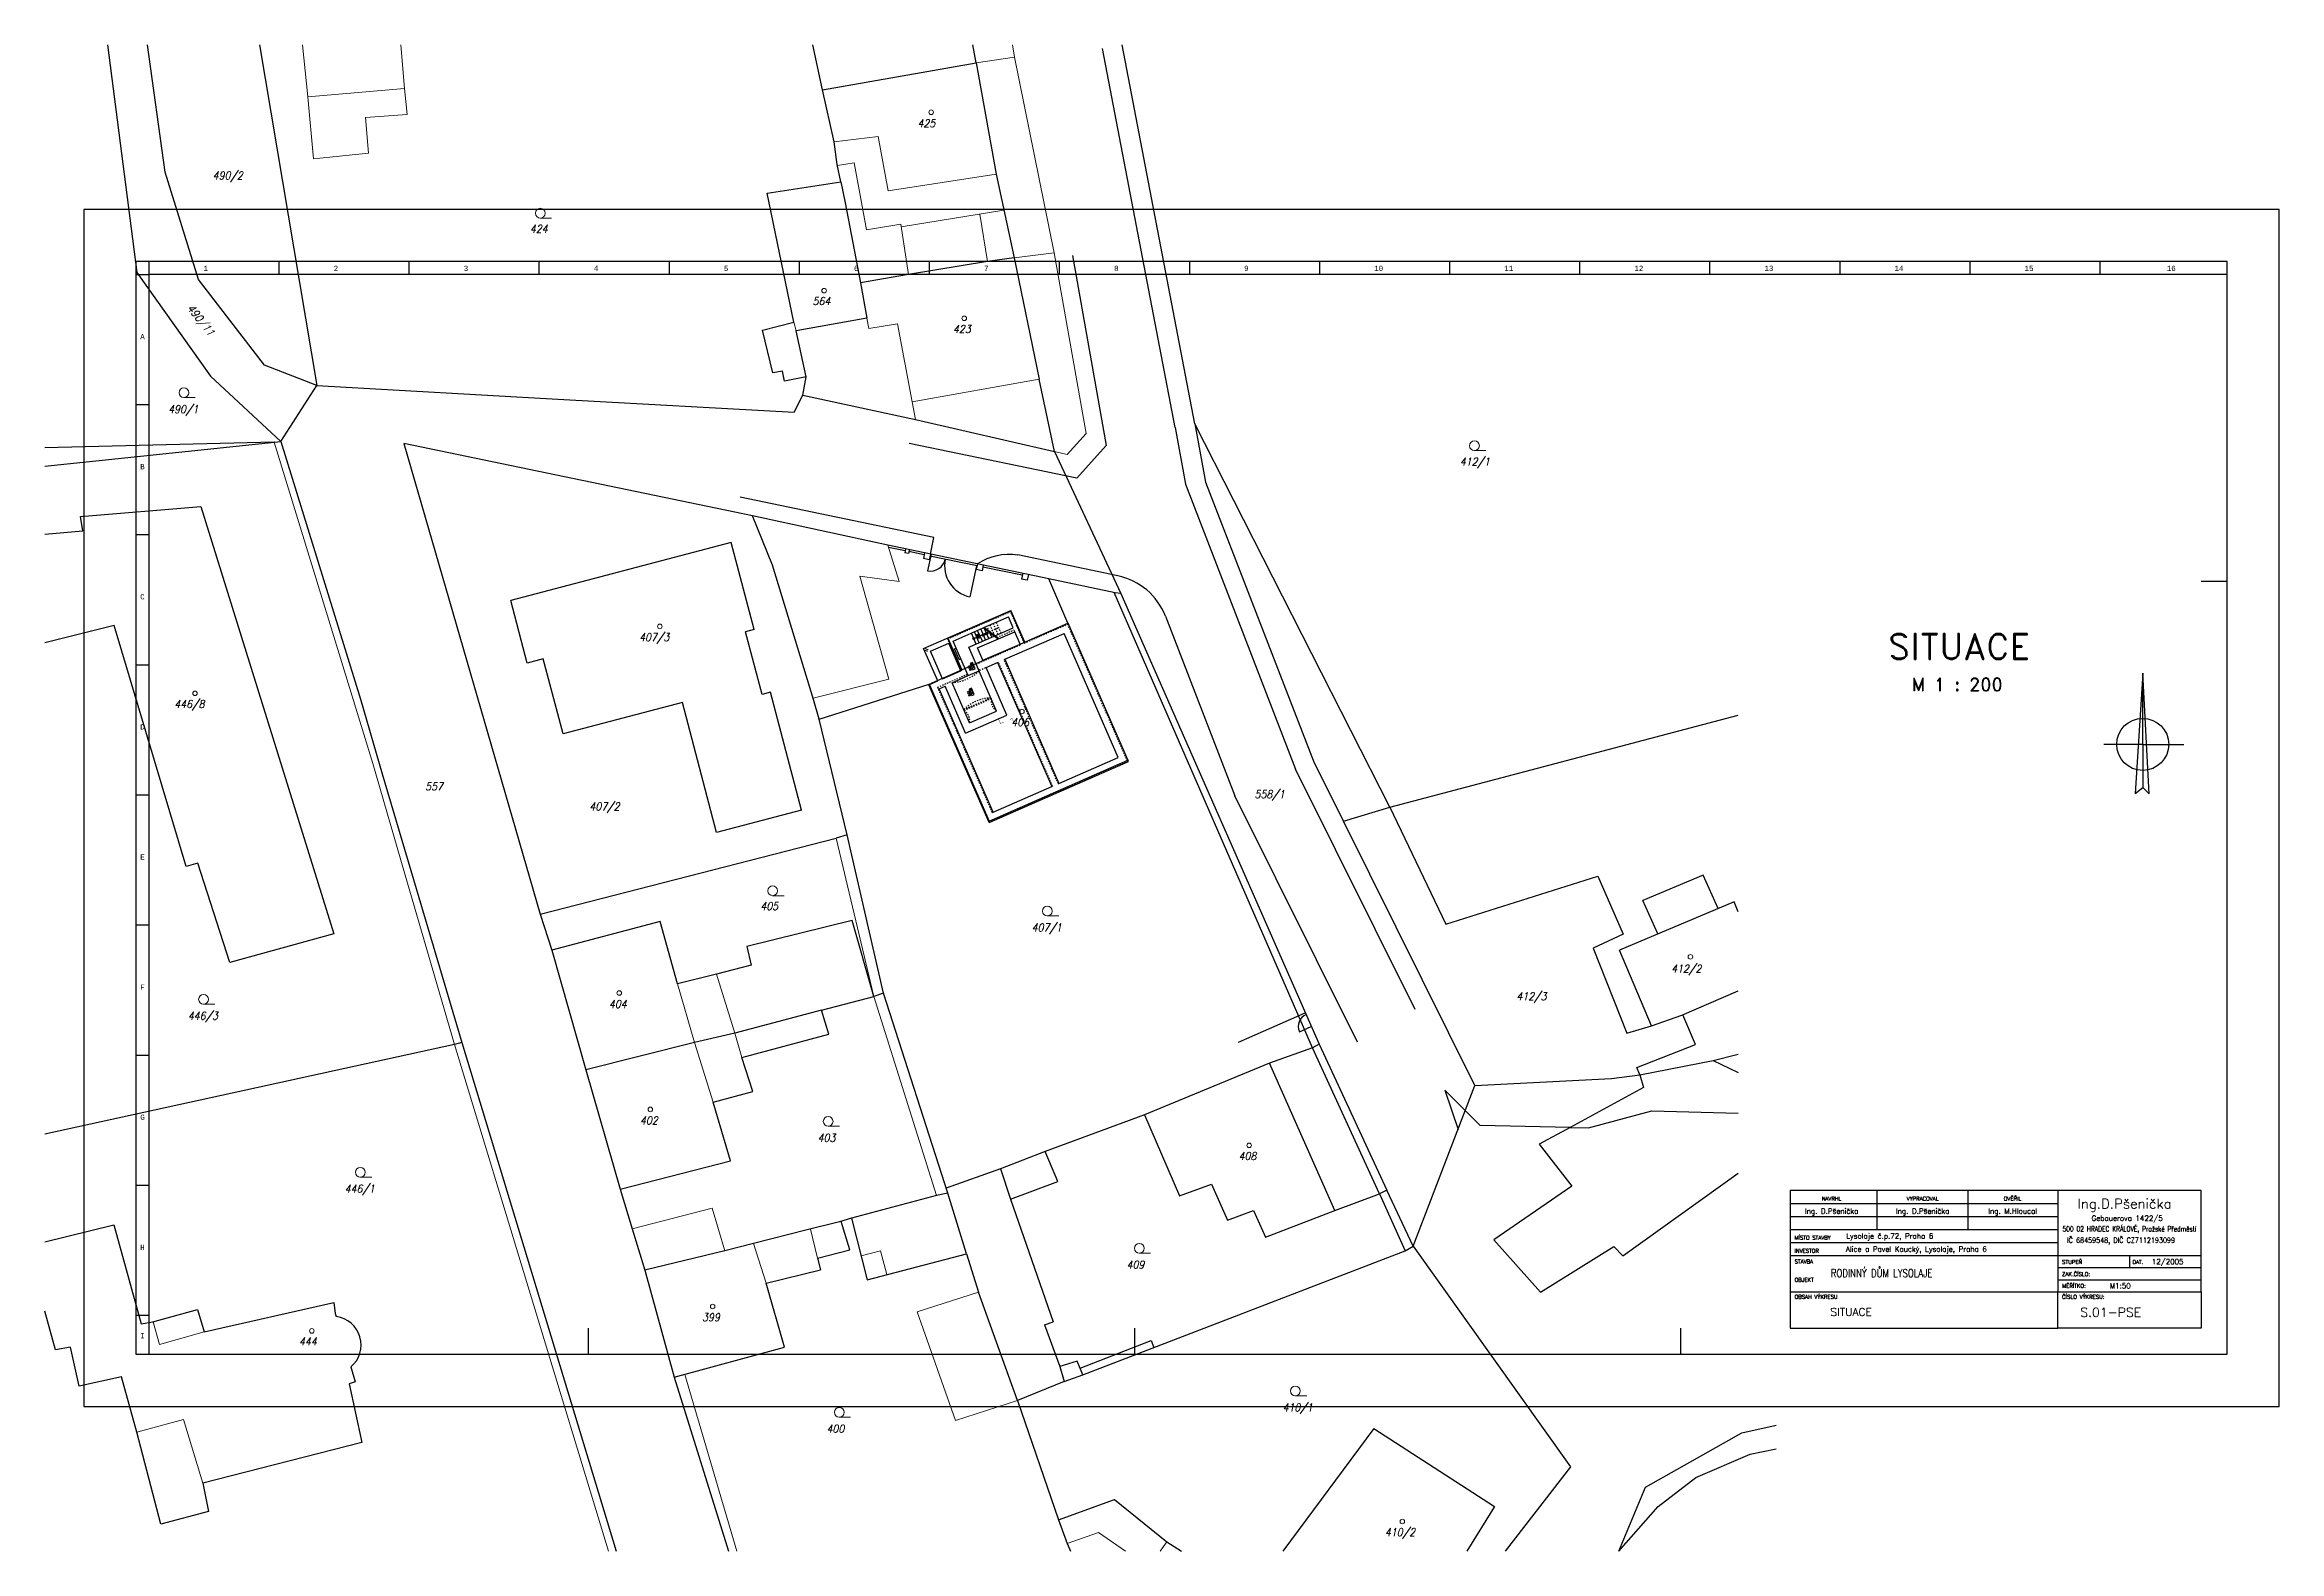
# Model space of a CAD drawing. Header units: metres. Extents: x -45 to 1930, y -347 to 488.
# Drawn here: x 490.6 to 662.4, y -86.1 to 29.8 of the extents above; entities that cross this region are included whole.
import ezdxf
from ezdxf.enums import TextEntityAlignment as Align

# ---------------------------------------------------------------- set-up
doc = ezdxf.new("R2010")
doc.units = ezdxf.units.M
for name, pattern in [('SDRUŽENÁ2', [31.75, 15.875, -3.175, 3.175, -3.175, 3.175, -3.175]), ('ČERCHOVANÁ', [25.4, 12.7, -6.35, 0, -6.35]), ('ČÁRKOVANÁ', [19.05, 12.7, -6.35])]:
    doc.linetypes.add(name, pattern=pattern)
for name, color, linetype in [('01_NAD', 161, 'SDRUŽENÁ2'), ('01_PARCELNI CISLA', 7, 'Continuous'), ('01_PODKLAD_HRANICE_1', 70, 'Continuous'), ('01_PODKLAD_SLUCKY_4', 2, 'Continuous'), ('01_POPIS_MISTNOSTI', 7, 'Continuous'), ('01_POPIS_REMATRICE', 7, 'Continuous'), ('01_POPIS_VYSKY', 3, 'Continuous'), ('01_SILNE', 1, 'Continuous'), ('01_SLABE', 7, 'Continuous'), ('01_STAV_PLOT', 161, 'Continuous'), ('02_POPIS', 7, 'Continuous'), ('OSA', 7, 'ČERCHOVANÁ'), ('SRAFY', 3, 'Continuous')]:
    doc.layers.add(name, color=color, linetype=linetype)
for name, color, linetype, lineweight in [('OBVODY BUDOV', 7, 'Continuous', 0), ('ZNAÈKY BUDOV', 7, 'Continuous', 0), ('ZNAÈKY KULTUR', 7, 'Continuous', 0)]:
    doc.layers.add(name, color=color, linetype=linetype, lineweight=lineweight)
doc.styles.add('ITALICT', font='ITALICT')
doc.styles.add('MONOTXT', font='MONOTXT.SHX')
doc.styles.add('ROMAND', font='romand')
doc.styles.add('ROMANS', font='romans.shx', dxfattribs={"width": 0.7})

# ---------------------------------------------------------------- blocks, each defined once
blk = doc.blocks.new('4$02')
at = {"layer": 'ZNAÈKY BUDOV', "color": 7, "linetype": 'Continuous', "lineweight": 0}
blk.add_circle((-0.01, 0), 0.175, dxfattribs=at)
blk = doc.blocks.new('3$04')
at = {"layer": 'ZNAÈKY KULTUR', "color": 7, "linetype": 'Continuous', "lineweight": 0}
blk.add_line((0.01, 0), (1.76, 0), dxfattribs=at)
blk.add_circle((0.01, 0.75), 0.75, dxfattribs=at)
blk = doc.blocks.new('SEKTOR')
blk.add_lwpolyline([(0, 0), (0, 5)])
blk = doc.blocks.new('A2P4')
for p, q in [((804, 297), (794, 297)), ((174, 0), (174, 10)), ((384, 0), (384, 10)), ((594, 0), (594, 10))]:
    blk.add_line(p, q)
for points in [[(-20, 440), (-20, -20), (824, -20), (824, 440)], [(804, 420), (0, 420), (0, 0), (804, 0)]]:
    blk.add_lwpolyline(points, close=True)
blk.add_lwpolyline([(804, 415), (5, 415), (5, 0)])
at = {"linetype": 'Continuous'}
for p, rotation in [((0, 415), 270), ((5, 420), 180), ((55, 420), 180), ((105, 420), 180), ((155, 420), 180), ((205, 420), 180), ((255, 420), 180), ((305, 420), 180), ((355, 420), 180), ((405, 420), 180), ((455, 420), 180), ((505, 420), 180), ((555, 420), 180), ((555, 420), 180), ((605, 420), 180), ((655, 420), 180), ((655, 420), 180), ((705, 420), 180), ((755, 420), 180), ((0, 365), 270), ((0, 315), 270), ((0, 265), 270), ((0, 215), 270), ((0, 165), 270), ((0, 115), 270), ((0, 65), 270), ((0, 15), 270)]:
    blk.add_blockref('SEKTOR', p, dxfattribs=dict(at, rotation=rotation))
at = {"linetype": 'Continuous', "style": 'MONOTXT'}
for s, p in [('1', (26.06, 416.33)), ('2', (76.06, 416.33)), ('3', (126.06, 416.33)), ('4', (176.06, 416.33)), ('5', (226.06, 416.33)), ('6', (276.06, 416.33)), ('7', (326.06, 416.33)), ('8', (376.06, 416.33)), ('9', (426.06, 416.33)), ('10', (476.06, 416.33)), ('11', (526.06, 416.33)), ('12', (576.06, 416.33)), ('13', (626.06, 416.33)), ('14', (676.06, 416.33)), ('15', (726.06, 416.33)), ('16', (780.72, 416.33)), ('A', (1.71, 390.11)), ('B', (1.71, 340.11)), ('C', (1.71, 290.11)), ('D', (1.71, 240.11)), ('E', (1.71, 190.11)), ('F', (1.71, 140.11)), ('G', (1.71, 90.11)), ('H', (1.71, 40.11)), ('I', (1.71, 6.14))]:
    blk.add_text(s, height=2, dxfattribs=at).set_placement(p)
blk = doc.blocks.new('nova rozpiska_pse')
at = {"color": 1}
for points in [[(92588, 16521), (87448, 16521), (87448, 13871), (92588, 13871)], [(92588, 15271), (92588, 14571)], [(95348, 14571), (95348, 15271)]]:
    blk.add_lwpolyline(points, dxfattribs=at)
at = {"color": 7}
for points in [[(89113, 16521), (89113, 15771)], [(90863, 16521), (90863, 15771)], [(87448, 16271), (92588, 16271)], [(87448, 16021), (92588, 16021)], [(87448, 15771), (92588, 15771)], [(87448, 15521), (92588, 15521)], [(87448, 15271), (92588, 15271)], [(92588, 15038), (95348, 15038)], [(93968, 15271), (93968, 15038)], [(92588, 14804), (95348, 14804)], [(87448, 14571), (92588, 14571)]]:
    blk.add_lwpolyline(points, dxfattribs=at)
at = {"color": 1}
for points in [[(92588, 16521), (92588, 15271), (95348, 15271), (95348, 16521)], [(92588, 14571), (95348, 14571), (95348, 13871), (92588, 13871)]]:
    blk.add_lwpolyline(points, close=True, dxfattribs=at)
at = {"color": 7, "style": 'ROMANS'}
for s, p in [('NAVRHL', (88242, 16324)), ('VYPRACOVAL', (89992, 16324)), ('OVĚŘIL', (91720, 16324))]:
    blk.add_text(s, height=75, dxfattribs=at).set_placement(p, align=Align.CENTER)
at = {"color": 1, "style": 'ROMANS'}
blk.add_text('Ing.D.Pšenička', height=188.42, dxfattribs=at).set_placement((92970, 16170))
at = {"color": 7, "style": 'ROMANS'}
for s, height, p in [('Gebauerova 1422/5', 100, (93240, 15936)), ('MÍSTO STAVBY', 75, (87530, 15574)), ('STAVBA', 75, (87530, 15115)), ('INVESTOR', 75, (87530, 15323)), ('STUPEŇ', 75, (92674, 15107)), ('DAT.', 75, (94024, 15107)), ('OBJEKT', 75, (87530, 14764)), ('ZAK.ČÍSLO:', 75, (92674, 14873)), ('MĚŘÍTKO:', 75, (92674, 14648)), ('OBSAH VÝKRESU', 75, (87530, 14439)), ('ČÍSLO VÝKRESU:', 75, (92674, 14439))]:
    blk.add_text(s, height=height, dxfattribs=at).set_placement(p)
at = {"color": 7, "style": 'ROMANS', "width": 0.716054}
blk.add_text('500 02 HRADEC KRÁLOVÉ, Pražské Předměstí', height=100, dxfattribs=at).set_placement((92682, 15731), (95253, 15731), align=Align.FIT)
at = {"color": 7, "style": 'ROMANS', "width": 0.9}
blk.add_text('IČ 68459548, DIČ CZ7112193099', height=100, dxfattribs=at).set_placement((92768, 15513))
at = {"color": 7, "style": 'ROMANS'}
for tag, p in [('NAVRHL', (88244, 16073)), ('VYPRACOVAL', (89994, 16073)), ('OVERIL', (91723, 16073))]:
    blk.add_attdef(tag, text='', height=100, dxfattribs=at).set_placement(p, align=Align.CENTER)
for tag, p in [('MISTSTAVBY', (88525, 15574)), ('INVESTOR', (88535, 15323)), ('STUPEN', (93193, 15105)), ('DAT', (94398, 15101)), ('MER', (93298, 14638)), ('ZC', (93432, 14866))]:
    blk.add_attdef(tag, p, '', height=100, dxfattribs=at)
at = {"color": 3, "style": 'ROMAND', "width": 0.8}
blk.add_attdef('STAVBA', (88228, 15020), '', height=150, dxfattribs=at)
at = {"color": 3}
for tag, p, height, style in [('OBJEKT', (88228, 14722), 150, 'ROMAND'), ('OBSAHVYKR', (88091, 14110), 150, 'ROMANS'), ('CVYKRESU', (92906, 14090), 175, 'ROMANS')]:
    blk.add_attdef(tag, p, '', height=height, dxfattribs=dict(at, style=style))
blk = doc.blocks.new('RUZICE')
at = {"color": 7}
for p, q in [((0, 28.55), (-3, -19.68)), ((0, 0), (0, 28.55)), ((2.61, -19.82), (0, 28.55)), ((0, 0), (-15.61, 0)), ((0, 0), (0, -17.29)), ((0, 0), (16.48, 0)), ((-3, -19.68), (0, -17.29)), ((0, -17.29), (2.61, -19.82))]:
    blk.add_line(p, q, dxfattribs=at)
blk.add_circle((0, 0), 10.42, dxfattribs=at)
blk = doc.blocks.new('situace')
at = {"layer": '01_PODKLAD_HRANICE_1'}
for p, q in [((-640326004, -1040509548), (-640323727, -1040527051)), ((-640321564, -1040519335), (-640322907, -1040509548)), ((-640314306, -1040509548), (-640309892, -1040535748)), ((-640271021, -1040513023), (-640271755, -1040509548)), ((-640259197, -1040510953), (-640259464, -1040509548)), ((-640242387, -1040538686), (-640247978, -1040509548)), ((-640271021, -1040513023), (-640259197, -1040510953)), ((-640259197, -1040510953), (-640257661, -1040519500)), ((-640270119, -1040517008), (-640271021, -1040513023)), ((-640269885, -1040518744), (-640270119, -1040517008)), ((-640319005, -1040527598), (-640321564, -1040519335)), ((-640269600, -1040520093), (-640269885, -1040518744)), ((-640275264, -1040520956), (-640269600, -1040520093)), ((-640273232, -1040530878), (-640275264, -1040520956)), ((-640269600, -1040520093), (-640269290, -1040521708)), ((-640257661, -1040519500), (-640256289, -1040525918)), ((-640269290, -1040521708), (-640268095, -1040527857)), ((-640258329, -1040526211), (-640264407, -1040527212)), ((-640256289, -1040525918), (-640258329, -1040526211)), ((-640256289, -1040525918), (-640254355, -1040535261)), ((-640323727, -1040527051), (-640318067, -1040535022)), ((-640313921, -1040534182), (-640319005, -1040527598)), ((-640264407, -1040527212), (-640268095, -1040527857)), ((-640268095, -1040527857), (-640267608, -1040530577)), ((-640275640, -1040531484), (-640273232, -1040530878)), ((-640267608, -1040530577), (-640273051, -1040531551)), ((-640274848, -1040534781), (-640275640, -1040531484)), ((-640272277, -1040535067), (-640273051, -1040531551)), ((-640309892, -1040535748), (-640313921, -1040534182)), ((-640274103, -1040534630), (-640274848, -1040534781)), ((-640273937, -1040535399), (-640274103, -1040534630)), ((-640318067, -1040535022), (-640312665, -1040540037)), ((-640312665, -1040540037), (-640309892, -1040535748)), ((-640309892, -1040535748), (-640290920, -1040536814)), ((-640272277, -1040535067), (-640273937, -1040535399)), ((-640273188, -1040537784), (-640272540, -1040536491)), ((-640272540, -1040536491), (-640272277, -1040535067)), ((-640272540, -1040536491), (-640263868, -1040538367)), ((-640253190, -1040540825), (-640254355, -1040535261)), ((-640290920, -1040536814), (-640273188, -1040537784)), ((-640330821, -1040541939), (-640312665, -1040540037)), ((-640312665, -1040540037), (-640306553, -1040559861)), ((-640263868, -1040538367), (-640253190, -1040540825)), ((-640242387, -1040538686), (-640241564, -1040543178)), ((-640313178, -1040540090), (-640330821, -1040540539)), ((-640276415, -1040545759), (-640303212, -1040540200)), ((-640303212, -1040540200), (-640292722, -1040576390)), ((-640253190, -1040540825), (-640248074, -1040551728)), ((-640241564, -1040543178), (-640233230, -1040564742)), ((-640328080, -1040545801), (-640318819, -1040545044)), ((-640318819, -1040545044), (-640308591, -1040577877)), ((-640330821, -1040547178), (-640327897, -1040546923)), ((-640327897, -1040546923), (-640328080, -1040545801)), ((-640265988, -1040548024), (-640276415, -1040545759)), ((-640274871, -1040549564), (-640276415, -1040545759)), ((-640278038, -1040547820), (-640294993, -1040552281)), ((-640276281, -1040554499), (-640278038, -1040547820)), ((-640253630, -1040550595), (-640265988, -1040548024)), ((-640271701, -1040559876), (-640274871, -1040549564)), ((-640252149, -1040554023), (-640253630, -1040550595)), ((-640248515, -1040551669), (-640253629, -1040550595)), ((-640248074, -1040551728), (-640248515, -1040551669)), ((-640248074, -1040551728), (-640232841, -1040586382)), ((-640293732, -1040557074), (-640294993, -1040552281)), ((-640325473, -1040554178), (-640330821, -1040555521)), ((-640319955, -1040572723), (-640325473, -1040554178)), ((-640276281, -1040554499), (-640276933, -1040554669)), ((-640275667, -1040559481), (-640276933, -1040554669)), ((-640252149, -1040554023), (-640247538, -1040564546)), ((-640292485, -1040556746), (-640293732, -1040557074)), ((-640290965, -1040562524), (-640292485, -1040556746)), ((-640271276, -1040561398), (-640262810, -1040558694)), ((-640262810, -1040558694), (-640258199, -1040569218)), ((-640306553, -1040559861), (-640304882, -1040565580)), ((-640281791, -1040560111), (-640290965, -1040562524)), ((-640279163, -1040570098), (-640281791, -1040560111)), ((-640275015, -1040559309), (-640275667, -1040559481)), ((-640272629, -1040568378), (-640275015, -1040559309)), ((-640271276, -1040561398), (-640271701, -1040559876)), ((-640269133, -1040570291), (-640271276, -1040561398)), ((-640227397, -1040568159), (-640200614, -1040561084)), ((-640304882, -1040565580), (-640298751, -1040586245)), ((-640258199, -1040569218), (-640247538, -1040564546)), ((-640233230, -1040564742), (-640230977, -1040569241)), ((-640272629, -1040568378), (-640279163, -1040570098)), ((-640230977, -1040569241), (-640227397, -1040568159)), ((-640220861, -1040589558), (-640230977, -1040569241)), ((-640227397, -1040568159), (-640223096, -1040577144)), ((-640292722, -1040576390), (-640269966, -1040570541)), ((-640269133, -1040570291), (-640269966, -1040570541)), ((-640266324, -1040582439), (-640269133, -1040570291)), ((-640319047, -1040572469), (-640319955, -1040572723)), ((-640316578, -1040580090), (-640319047, -1040572469)), ((-640223096, -1040577144), (-640211404, -1040573463)), ((-640211404, -1040573463), (-640209472, -1040577917)), ((-640292722, -1040576390), (-640291839, -1040579154)), ((-640283506, -1040576951), (-640291839, -1040579154)), ((-640282179, -1040581745), (-640283506, -1040576951)), ((-640268753, -1040576862), (-640276844, -1040578869)), ((-640267062, -1040582709), (-640268753, -1040576862)), ((-640308591, -1040577877), (-640316578, -1040580090)), ((-640291839, -1040579154), (-640289220, -1040588342)), ((-640276844, -1040578869), (-640276515, -1040580307)), ((-640209472, -1040577917), (-640211764, -1040578998)), ((-640211764, -1040578998), (-640209178, -1040585529)), ((-640279182, -1040580996), (-640282179, -1040581745)), ((-640276515, -1040580307), (-640279182, -1040580996)), ((-640271095, -1040583765), (-640267062, -1040582709)), ((-640266324, -1040582439), (-640267062, -1040582709)), ((-640261388, -1040597832), (-640266324, -1040582439)), ((-640271095, -1040583765), (-640277769, -1040585517)), ((-640270538, -1040585600), (-640271095, -1040583765)), ((-640207298, -1040584963), (-640204954, -1040584139)), ((-640203896, -1040586388), (-640204886, -1040584110)), ((-640299308, -1040586397), (-640330821, -1040593276)), ((-640298751, -1040586245), (-640299308, -1040586397)), ((-640298751, -1040586245), (-640286874, -1040625349)), ((-640280856, -1040586239), (-640289220, -1040588342)), ((-640277769, -1040585517), (-640280856, -1040586239)), ((-640277213, -1040587407), (-640270538, -1040585600)), ((-640232841, -1040586382), (-640233361, -1040586641)), ((-640232841, -1040586382), (-640227628, -1040597602)), ((-640209178, -1040585529), (-640207298, -1040584963)), ((-640208412, -1040588162), (-640203896, -1040586388)), ((-640276379, -1040590020), (-640277213, -1040587407)), ((-640236656, -1040587827), (-640246273, -1040591791)), ((-640233361, -1040586641), (-640236656, -1040587827)), ((-640208187, -1040588735), (-640208412, -1040588162)), ((-640208187, -1040588735), (-640202539, -1040587627)), ((-640202539, -1040587627), (-640200614, -1040587135)), ((-640289220, -1040588342), (-640286573, -1040597516)), ((-640225612, -1040601901), (-640220861, -1040589558)), ((-640220861, -1040589558), (-640210359, -1040589001)), ((-640210359, -1040589001), (-640208187, -1040588735)), ((-640279438, -1040590826), (-640276379, -1040590020)), ((-640278103, -1040595330), (-640279438, -1040590826)), ((-640246273, -1040591791), (-640253890, -1040594608)), ((-640246273, -1040591791), (-640243576, -1040598036)), ((-640253890, -1040594608), (-640257346, -1040595947)), ((-640286573, -1040597516), (-640278103, -1040595330)), ((-640257346, -1040595947), (-640261513, -1040597443)), ((-640286573, -1040597516), (-640285657, -1040600565)), ((-640262251, -1040597999), (-640268786, -1040599750)), ((-640261388, -1040597832), (-640262251, -1040597999)), ((-640259942, -1040602475), (-640261388, -1040597832)), ((-640243576, -1040598036), (-640241111, -1040597125)), ((-640241111, -1040597125), (-640239879, -1040599910)), ((-640231628, -1040599160), (-640228190, -1040597869)), ((-640227628, -1040597602), (-640228190, -1040597869)), ((-640225612, -1040601901), (-640227628, -1040597602)), ((-640269704, -1040600028), (-640272290, -1040600668)), ((-640268786, -1040599750), (-640269704, -1040600028)), ((-640268925, -1040602169), (-640269585, -1040599992)), ((-640268786, -1040599750), (-640267590, -1040604476)), ((-640239879, -1040599910), (-640237896, -1040599160)), ((-640237896, -1040599160), (-640236959, -1040601196)), ((-640236959, -1040601196), (-640231628, -1040599160)), ((-640330821, -1040601572), (-640325509, -1040600260)), ((-640325509, -1040600260), (-640323402, -1040607857)), ((-640285657, -1040600565), (-640284686, -1040603741)), ((-640276334, -1040601691), (-640278540, -1040602250)), ((-640272290, -1040600668), (-640276334, -1040601691)), ((-640226230, -1040602244), (-640225612, -1040601901)), ((-640225612, -1040601901), (-640213510, -1040618861)), ((-640278540, -1040602250), (-640284686, -1040603741)), ((-640271403, -1040602816), (-640268925, -1040602169)), ((-640271403, -1040602816), (-640271178, -1040603726)), ((-640267590, -1040604476), (-640259942, -1040602475)), ((-640259942, -1040602475), (-640259027, -1040605440)), ((-640251007, -1040611798), (-640226230, -1040602244)), ((-640284686, -1040603741), (-640282421, -1040611974)), ((-640275364, -1040604749), (-640271178, -1040603726)), ((-640273952, -1040609659), (-640275364, -1040604749)), ((-640330001, -1040609860), (-640330821, -1040606890)), ((-640322504, -1040607719), (-640319084, -1040606752)), ((-640319084, -1040606752), (-640318566, -1040608479)), ((-640318566, -1040608479), (-640308582, -1040606234)), ((-640308582, -1040606234), (-640308478, -1040607063)), ((-640308478, -1040607063), (-640308407, -1040607310)), ((-640256038, -1040613751), (-640259027, -1040605440)), ((-640323402, -1040607857), (-640322504, -1040607719)), ((-640328826, -1040609653), (-640330001, -1040609860)), ((-640328169, -1040612657), (-640328826, -1040609653)), ((-640282421, -1040611974), (-640273952, -1040609659)), ((-640324922, -1040611932), (-640328169, -1040612657)), ((-640323748, -1040616180), (-640324922, -1040611932)), ((-640307288, -1040611173), (-640306958, -1040612312)), ((-640282421, -1040611974), (-640278243, -1040625349)), ((-640252451, -1040612298), (-640251007, -1040611798)), ((-640306958, -1040612312), (-640307407, -1040612485)), ((-640307407, -1040612485), (-640306440, -1040616974)), ((-640252451, -1040612298), (-640256038, -1040613751)), ((-640256038, -1040613751), (-640252878, -1040622932)), ((-640321882, -1040623259), (-640323748, -1040616180)), ((-640306440, -1040616974), (-640318669, -1040620116)), ((-640228643, -1040615901), (-640235634, -1040625349)), ((-640228643, -1040615901), (-640219350, -1040621902)), ((-640213510, -1040618861), (-640218527, -1040625349)), ((-640203889, -1040619684), (-640199695, -1040617875)), ((-640199695, -1040617875), (-640197702, -1040617464)), ((-640318669, -1040620116), (-640318220, -1040622292)), ((-640206768, -1040621903), (-640203889, -1040619684)), ((-640318220, -1040622292), (-640321882, -1040623259)), ((-640252878, -1040622932), (-640248565, -1040621378)), ((-640248565, -1040621378), (-640244549, -1040624634)), ((-640219350, -1040621902), (-640221488, -1040625349)), ((-640209810, -1040625349), (-640206768, -1040621903)), ((-640252878, -1040622932), (-640252215, -1040624757)), ((-640252215, -1040624757), (-640251945, -1040625349)), ((-640244549, -1040624634), (-640243422, -1040625349))]:
    blk.add_line(p, q, dxfattribs=at)
blk.add_arc((-640308691, -1040609486), 2195, 309.73984, 82.56133, dxfattribs=at)
at = {"layer": '01_PODKLAD_SLUCKY_4'}
for p, q in [((-640227397, -1040568159), (-640242387, -1040538686)), ((-640233361, -1040586641), (-640248588, -1040551654)), ((-640261374, -1040555171), (-640256547, -1040553056)), ((-640255483, -1040555484), (-640256547, -1040553056)), ((-640262810, -1040558694), (-640252149, -1040554023)), ((-640261374, -1040555171), (-640260310, -1040557599)), ((-640260310, -1040557599), (-640261374, -1040555171)), ((-640203316, -1040573384), (-640207949, -1040575337)), ((-640202162, -1040575945), (-640203316, -1040573384)), ((-640200937, -1040575428), (-640209751, -1040579145)), ((-640206795, -1040577898), (-640207949, -1040575337)), ((-640200614, -1040576195), (-640200937, -1040575428)), ((-640207298, -1040584963), (-640209751, -1040579145)), ((-640204954, -1040584139), (-640200614, -1040582265)), ((-640231628, -1040599160), (-640236656, -1040587827)), ((-640228190, -1040597869), (-640233361, -1040586641)), ((-640202539, -1040587627), (-640200614, -1040588537)), ((-640207900, -1040589697), (-640213535, -1040592770)), ((-640208187, -1040588735), (-640207900, -1040589697)), ((-640220465, -1040592633), (-640223170, -1040589908)), ((-640223170, -1040589908), (-640222159, -1040592929)), ((-640212123, -1040592803), (-640207266, -1040591492)), ((-640207266, -1040591492), (-640200614, -1040591662)), ((-640213535, -1040592770), (-640220465, -1040592633)), ((-640213535, -1040592770), (-640215913, -1040594061)), ((-640213535, -1040592770), (-640212123, -1040592803)), ((-640252925, -1040596938), (-640253890, -1040594608)), ((-640215913, -1040594061), (-640213414, -1040597289)), ((-640257346, -1040595947), (-640256569, -1040598277)), ((-640209500, -1040602636), (-640200614, -1040596280)), ((-640256569, -1040598277), (-640252925, -1040596938)), ((-640256569, -1040598277), (-640253279, -1040607720)), ((-640228190, -1040597869), (-640226230, -1040602244)), ((-640213414, -1040597289), (-640219398, -1040601407)), ((-640219398, -1040601407), (-640215812, -1040605442)), ((-640215812, -1040605442), (-640210176, -1040601919)), ((-640210176, -1040601919), (-640209500, -1040602636)), ((-640253951, -1040607930), (-640253279, -1040607720)), ((-640253951, -1040607930), (-640252784, -1040611150)), ((-640251222, -1040611278), (-640245759, -1040609153)), ((-640245759, -1040609153), (-640245551, -1040609694)), ((-640251451, -1040610724), (-640252784, -1040611150)), ((-640252784, -1040611150), (-640252451, -1040612298)), ((-640251007, -1040611798), (-640251451, -1040610724)), ((-640200353, -1040616231), (-640197702, -1040615655)), ((-640207754, -1040620424), (-640200353, -1040616231)), ((-640209810, -1040625349), (-640207754, -1040620424))]:
    blk.add_line(p, q, dxfattribs=at)
at = {"layer": '01_SLABE'}
for p, q in [((-640243909, -1040538978), (-640249500, -1040509840)), ((-640251795, -1040525758), (-640249201, -1040540367)), ((-640243912, -1040538966), (-640243111, -1040543337)), ((-640251478, -1040542871), (-640264358, -1040540191)), ((-640249201, -1040540367), (-640251478, -1040542871)), ((-640243111, -1040543337), (-640234648, -1040565234)), ((-640262463, -1040547429), (-640277345, -1040544333)), ((-640262727, -1040548702), (-640262463, -1040547429)), ((-640248309, -1040550374), (-640256012, -1040548771)), ((-640244663, -1040553467), (-640239319, -1040567294)), ((-640225451, -1040583706), (-640234648, -1040565234)), ((-640229892, -1040586228), (-640239319, -1040567294)), ((-640239031, -1040586208), (-640233908, -1040583956)), ((-640234360, -1040585411), (-640233445, -1040585009))]:
    blk.add_line(p, q, dxfattribs=at)
for centre, radius, start, end in [((-640256665, -1040553152), 4429, 81.52233, 123.42975), ((-640249327, -1040555269), 5000, 21.13053, 78.24706), ((-640233445, -1040585009), 1000, 113.72925, 203.72925)]:
    blk.add_arc(centre, radius, start, end, dxfattribs=at)
at = {"layer": '01_STAV_PLOT'}
for p, q in [((-640264667, -1040548451), (-640265937, -1040548187)), ((-640264637, -1040548305), (-640264698, -1040548598)), ((-640264404, -1040548659), (-640264698, -1040548598)), ((-640264343, -1040548366), (-640264404, -1040548659)), ((-640263199, -1040548757), (-640264373, -1040548513)), ((-640263168, -1040548610), (-640263260, -1040549051)), ((-640262819, -1040549142), (-640263260, -1040549051)), ((-640262678, -1040548712), (-640262943, -1040549985)), ((-640262727, -1040548702), (-640262819, -1040549142)), ((-640259135, -1040549602), (-640262758, -1040548849)), ((-640259184, -1040549592), (-640259683, -1040551991)), ((-640259105, -1040549456), (-640259197, -1040549896)), ((-640258756, -1040549988), (-640259197, -1040549896)), ((-640258664, -1040549547), (-640258756, -1040549988)), ((-640255660, -1040550325), (-640258695, -1040549694)), ((-640255629, -1040550179), (-640255721, -1040550619)), ((-640255189, -1040550270), (-640255280, -1040550711)), ((-640255280, -1040550711), (-640255721, -1040550619))]:
    blk.add_line(p, q, dxfattribs=at)
for centre, radius, start, end in [((-640262709, -1040548859), 1150, 258.24706, 348.24706), ((-640259184, -1040549592), 2450, 168.24706, 258.24706)]:
    blk.add_arc(centre, radius, start, end, dxfattribs=at)
at = {"layer": 'OBVODY BUDOV', "color": 2, "linetype": 'Continuous', "lineweight": 0}
for p, q in [((-640311013, -1040509548), (-640310582, -1040513566)), ((-640303148, -1040512927), (-640303436, -1040509548)), ((-640259197, -1040510953), (-640256258, -1040510519)), ((-640256258, -1040510519), (-640256425, -1040509548)), ((-640256258, -1040510519), (-640256423, -1040509548)), ((-640253216, -1040525551), (-640256258, -1040510519)), ((-640303148, -1040512927), (-640310582, -1040513566)), ((-640310582, -1040513566), (-640310150, -1040518312)), ((-640302956, -1040514924), (-640303148, -1040512927)), ((-640306155, -1040515148), (-640302956, -1040514924)), ((-640305929, -1040517897), (-640306155, -1040515148)), ((-640266746, -1040516595), (-640270119, -1040517008)), ((-640265977, -1040520769), (-640266746, -1040516595)), ((-640310150, -1040518312), (-640305929, -1040517897)), ((-640269864, -1040518842), (-640268582, -1040518632)), ((-640268582, -1040518632), (-640268082, -1040521403)), ((-640257661, -1040519500), (-640265977, -1040520769)), ((-640268082, -1040521403), (-640267647, -1040523773)), ((-640264975, -1040523555), (-640257069, -1040522269)), ((-640258930, -1040522571), (-640258329, -1040526211)), ((-640267647, -1040523773), (-640265009, -1040523339)), ((-640265009, -1040523339), (-640264407, -1040527212)), ((-640256289, -1040525918), (-640253216, -1040525551)), ((-640253216, -1040525551), (-640250752, -1040539424)), ((-640273051, -1040531551), (-640273232, -1040530878)), ((-640267608, -1040530577), (-640267453, -1040531352)), ((-640267453, -1040531352), (-640265263, -1040530998)), ((-640265263, -1040530998), (-640264127, -1040537008)), ((-640254355, -1040535261), (-640264127, -1040537008)), ((-640264127, -1040537008), (-640263868, -1040538367)), ((-640250752, -1040539424), (-640252223, -1040541041)), ((-640305586, -1040564788), (-640313178, -1040540090)), ((-640252223, -1040541041), (-640253190, -1040540825)), ((-640265129, -1040550809), (-640265988, -1040548024)), ((-640265930, -1040558323), (-640268154, -1040550408)), ((-640268154, -1040550408), (-640265129, -1040550809)), ((-640271735, -1040559763), (-640265930, -1040558323)), ((-640303156, -1040573189), (-640305586, -1040564788)), ((-640269966, -1040570541), (-640267062, -1040582709)), ((-640299308, -1040586397), (-640303156, -1040573189)), ((-640279182, -1040580996), (-640277769, -1040585517)), ((-640282179, -1040581745), (-640280856, -1040586239)), ((-640267062, -1040582709), (-640262251, -1040597999)), ((-640299308, -1040586397), (-640287477, -1040625349)), ((-640279438, -1040590826), (-640280856, -1040586239)), ((-640277213, -1040587407), (-640277769, -1040585517)), ((-640285657, -1040600565), (-640279493, -1040598972)), ((-640279493, -1040598972), (-640278540, -1040602250)), ((-640275364, -1040604749), (-640276334, -1040601691)), ((-640271403, -1040602816), (-640271955, -1040600585)), ((-640268057, -1040602633), (-640266561, -1040602252)), ((-640266561, -1040602252), (-640266083, -1040604082)), ((-640259027, -1040605440), (-640263754, -1040606933)), ((-640263754, -1040606933), (-640260789, -1040615294)), ((-640321986, -1040609446), (-640322476, -1040607711)), ((-640318566, -1040608479), (-640321986, -1040609446)), ((-640277596, -1040625349), (-640281607, -1040611751)), ((-640260789, -1040615294), (-640256038, -1040613751)), ((-640323748, -1040616180), (-640320155, -1040615213)), ((-640320155, -1040615213), (-640318669, -1040620116)), ((-640252215, -1040624757), (-640249790, -1040623900)), ((-640249790, -1040623900), (-640247733, -1040625349)), ((-640244549, -1040624634), (-640245063, -1040625349))]:
    blk.add_line(p, q, dxfattribs=at)
at = {"layer": '01_SLABE'}
for name, p, xscale, yscale, zscale in [('A2P4', (-640323818, -1040610207), 200, 200, 200), ('RUZICE', (-640169521, -1040563327), 192, 192, 192)]:
    blk.add_blockref(name, p, dxfattribs=dict(at, xscale=xscale, yscale=yscale, zscale=zscale))
ref = blk.add_blockref('nova rozpiska_pse', (-640546410, -1040663692), dxfattribs=dict(at, xscale=4, yscale=4, zscale=4))
ref.add_attrib('OBSAHVYKR', 'SITUACE', (-640193537, -1040607252), dxfattribs={"layer": '0', "color": 3, "height": 600, "style": 'ROMANS'})
ref.add_attrib('STAVBA', 'RODINNÝ DŮM LYSOLAJE', (-640193497, -1040604270), dxfattribs={"layer": '0', "color": 3, "height": 600, "style": 'ROMAND', "width": 0.8})
ref.add_attrib('INVESTOR', 'Alice a Pavel Kaucký, Lysolaje, Praha 6', (-640192336, -1040602319), dxfattribs={"layer": '0', "color": 7, "height": 400, "style": 'ROMANS'})
ref.add_attrib('MISTSTAVBY', 'Lysolaje č.p.72, Praha 6', (-640192304, -1040601316), dxfattribs={"layer": '0', "color": 7, "height": 400, "style": 'ROMANS'})
ref.add_attrib('NAVRHL', 'Ing. D.Pšenička', dxfattribs={"layer": '0', "color": 7, "height": 400, "style": 'ROMANS'}).set_placement((-640193435, -1040599400), align=Align.CENTER)
ref.add_attrib('VYPRACOVAL', 'Ing. D.Pšenička', dxfattribs={"layer": '0', "color": 7, "height": 400, "style": 'ROMANS'}).set_placement((-640186435, -1040599400), align=Align.CENTER)
ref.add_attrib('OVERIL', 'Ing. M.Hloucal', dxfattribs={"layer": '0', "color": 7, "height": 400, "style": 'ROMANS'}).set_placement((-640179519, -1040599400), align=Align.CENTER)
ref.add_attrib('CVYKRESU', 'S.01-PSE', (-640174319, -1040607330), dxfattribs={"layer": '0', "color": 3, "height": 700, "style": 'ROMANS'})
ref.add_attrib('MER', 'M1:50', (-640172049, -1040605140), dxfattribs={"layer": '0', "color": 7, "height": 400, "style": 'ROMANS'})
ref.add_attrib('DAT', '12/2005', (-640168816, -1040603287), dxfattribs={"layer": '0', "color": 7, "height": 400, "style": 'ROMANS'})
at = {"layer": 'ZNAÈKY BUDOV', "color": 7, "linetype": 'Continuous', "lineweight": 0, "xscale": 1000, "yscale": 1000, "zscale": 1000}
for p in [(-640262657, -1040514740), (-640270891, -1040528451), (-640260114, -1040530577), (-640283515, -1040554261), (-640319254, -1040559401), (-640255676, -1040560801), (-640204285, -1040579661), (-640286636, -1040582441), (-640284244, -1040591384), (-640238205, -1040594147), (-640279453, -1040606534), (-640310273, -1040608412), (-640226432, -1040623056)]:
    blk.add_blockref('4$02', p, dxfattribs=at)
at = {"layer": 'ZNAÈKY KULTUR', "color": 7, "linetype": 'Continuous', "lineweight": 0, "xscale": 500, "yscale": 500, "zscale": 500}
for p in [(-640292726, -1040522875), (-640320125, -1040536674), (-640220902, -1040540751), (-640274860, -1040574958), (-640253742, -1040576518), (-640318615, -1040583300), (-640270591, -1040592682), (-640306560, -1040596590), (-640246672, -1040602434), (-640234676, -1040613403), (-640269740, -1040615038)]:
    blk.add_blockref('3$04', p, dxfattribs=at)
at = {"layer": '01_PARCELNI CISLA', "linetype": 'Continuous', "lineweight": 0, "style": 'ITALICT', "width": 0.882354}
for s, p in [('425', (-640263716, -1040515889)), ('490/2', (-640317903, -1040519904)), ('424', (-640293511, -1040523997)), ('564', (-640271781, -1040529551)), ('423', (-640260986, -1040531704)), ('490/1', (-640321322, -1040537863)), ('412/1', (-640222021, -1040541894)), ('407/3', (-640285114, -1040555387)), ('446/8', (-640320853, -1040560527)), ('406', (-640256502, -1040561925)), ('557', (-640301564, -1040566850)), ('558/1', (-640237801, -1040567452)), ('407/2', (-640288936, -1040568399)), ('405', (-640275793, -1040576059)), ('407/1', (-640254940, -1040577707)), ('412/2', (-640205767, -1040580867)), ('404', (-640287440, -1040583590)), ('412/3', (-640217670, -1040582994)), ('446/3', (-640319812, -1040584489)), ('402', (-640285047, -1040592532)), ('403', (-640271393, -1040593871)), ('408', (-640239031, -1040595270)), ('446/1', (-640307757, -1040597779)), ('409', (-640247643, -1040603624)), ('399', (-640280279, -1040607658)), ('444', (-640311265, -1040609518)), ('410/1', (-640235647, -1040614592)), ('400', (-640270711, -1040616227)), ('410/2', (-640227779, -1040624179))]:
    blk.add_text(s, height=600, dxfattribs=at).set_placement(p)
blk.add_text('490/11', height=600, rotation=308.67061, dxfattribs=at).set_placement((-640319904, -1040529818))
at = {"layer": '02_POPIS', "color": 1, "style": 'ROMAND'}
blk.add_text('SITUACE', height=2000, dxfattribs=at).set_placement((-640189110, -1040556803))
at = {"layer": '02_POPIS', "color": 70, "style": 'ROMAND'}
blk.add_text('M 1 : 200', height=1000, dxfattribs=at).set_placement((-640187276, -1040559222))
blk = doc.blocks.new('sklap')
at = {"layer": '01_NAD'}
for p, q in [((447, 12471), (447, 831)), ((987, 11931), (11487, 11931)), ((987, 11931), (987, 11871)), ((9047, 10781), (9047, 8511)), ((9117, 10781), (9117, 8511)), ((11487, 11931), (11487, 9421)), ((11937, 9741), (11937, 9801)), ((11937, 9741), (14587, 9741)), ((14587, 9741), (14587, 4471)), ((987, 6881), (987, 6941)), ((987, 6881), (11397, 6881)), ((11487, 8451), (11397, 8451)), ((11397, 8451), (11397, 7911)), ((11397, 6941), (11397, 6881)), ((11487, 8511), (11487, 8451)), ((11937, 8511), (11937, 4791)), ((987, 6401), (11397, 6401)), ((987, 6401), (987, 6341)), ((11397, 6401), (11397, 6341)), ((13177, 6219), (13177, 4791)), ((13347, 6316), (14267, 6316)), ((13347, 6053), (14267, 6053)), ((13347, 5791), (14267, 5791)), ((13807, 6578), (14267, 6578)), ((13817, 6584), (13817, 5791)), ((11997, 4791), (11937, 4791)), ((11937, 4471), (11937, 831)), ((11937, 4471), (14587, 4471)), ((13027, 4791), (13177, 4791)), ((447, 831), (11937, 831))]:
    blk.add_line(p, q, dxfattribs=at)
blk.add_lwpolyline([(13817, 5791, 0, 130, 0), (13817, 5941, 130, 130, 0)], format="xyseb", dxfattribs=at)
for centre, radius, start, end in [((8522, 11625), 994, 238.10921, 301.89079), ((5996, 9646), 3321, 340.01284, 19.98716), ((14487, 9646), 3321, 160.01284, 199.98716), ((8522, 7667), 994, 58.10921, 121.89079)]:
    blk.add_arc(centre, radius, start, end, dxfattribs=at)
at = {"layer": '01_POPIS_REMATRICE', "color": 3, "linetype": 'ČÁRKOVANÁ', "const_width": 30}
for points in [[(7000, 8624), (7384, 8624)], [(7000, 8624), (7000, 8358)], [(7000, 7645), (6586, 7645)], [(7000, 7645), (7000, 7859)]]:
    blk.add_lwpolyline(points, dxfattribs=at)
at = {"layer": '01_POPIS_VYSKY'}
for points in [[(10379, 9776), (9847, 9776), (9847, 9576), (10379, 9576)], [(12157, 8927), (11625, 8927), (11625, 8727), (12157, 8727)]]:
    blk.add_lwpolyline(points, close=True, dxfattribs=at)
at = {"layer": '01_SILNE'}
for p, q in [((7997, 10781), (7997, 8511)), ((7997, 10781), (11367, 10781)), ((11367, 10781), (11367, 9421)), ((11367, 9421), (12777, 9421)), ((12777, 9571), (12777, 9421)), ((12777, 9571), (13667, 9571)), ((13667, 9571), (13667, 9421)), ((13667, 9421), (14267, 9421)), ((14267, 9421), (14267, 6899)), ((7997, 8511), (13347, 8511)), ((13347, 8511), (13347, 6374))]:
    blk.add_line(p, q, dxfattribs=at)
at = {"layer": '01_SLABE'}
for p, q in [((387, 12471), (11937, 12471)), ((387, 12471), (387, 771)), ((11937, 12471), (11937, 11731)), ((987, 11871), (11337, 11871)), ((987, 11871), (987, 6941)), ((7397, 11381), (7397, 7911)), ((7397, 11381), (11337, 11381)), ((11337, 11871), (11337, 11381)), ((11937, 11731), (14647, 11731)), ((11937, 11331), (11937, 9801)), ((11937, 11331), (14247, 11331)), ((14247, 11331), (14247, 9801)), ((14647, 11731), (14647, 9801)), ((11367, 9421), (11367, 8511)), ((11937, 9801), (14247, 9801)), ((12777, 9421), (13667, 9421)), ((14647, 9801), (14647, 4411)), ((11397, 6941), (987, 6941)), ((7397, 7911), (11397, 7911)), ((11397, 7911), (11397, 6941)), ((11997, 7911), (13027, 7911)), ((11997, 7911), (11997, 4791)), ((13027, 7911), (13027, 4791)), ((13027, 6191), (14267, 6899)), ((13347, 7891), (14267, 7891)), ((13347, 7628), (14267, 7628)), ((13347, 7366), (14267, 7366)), ((13347, 7103), (14267, 7103)), ((13817, 7891), (13817, 6642)), ((987, 6341), (987, 1371)), ((11397, 6341), (987, 6341)), ((11397, 6341), (11397, 1371)), ((13027, 6133), (14267, 6841)), ((13347, 6841), (14166, 6841)), ((13347, 6578), (13706, 6578)), ((13347, 6316), (13347, 5671)), ((13347, 5671), (13347, 4791)), ((14267, 6841), (14267, 4791)), ((11997, 4791), (13027, 4791)), ((11997, 4411), (11997, 771)), ((11997, 4411), (14647, 4411)), ((13347, 4791), (14267, 4791)), ((387, 771), (11997, 771)), ((987, 1371), (11397, 1371))]:
    blk.add_line(p, q, dxfattribs=at)
blk.add_circle((13807, 7891), 65, dxfattribs=at)
at = {"layer": 'OSA'}
for p, q in [((14300, 11561), (14634, 11561)), ((14467, 11728), (14467, 11394))]:
    blk.add_line(p, q, dxfattribs=at)
at = {"layer": '01_POPIS_MISTNOSTI', "color": 3, "style": 'ROMAND', "width": 0.8}
for s, p in [('0.03', (9881, 9858)), ('0.02', (11658, 9009)), ('0.01', (13658, 7416))]:
    blk.add_text(s, height=150, dxfattribs=at).set_placement(p)
at = {"layer": '01_POPIS_VYSKY', "style": 'ROMANS', "width": 0.8}
for s, p in [('-2,310', (10147, 9629)), ('-2,150', (11925, 8780))]:
    blk.add_text(s, height=100, dxfattribs=at).set_placement(p, align=Align.CENTER)
at = {"layer": '02_POPIS', "style": 'ROMANS', "width": 0.8}
blk.add_text('9x220/265', height=75, rotation=90, dxfattribs=at).set_placement((13778, 6961), align=Align.CENTER)

msp = doc.modelspace()

# ---------------------------------------------------------------- block references
at = {"layer": '01_SLABE', "xscale": 0.001000046730041504, "yscale": 0.001000046730041504, "zscale": 0.001}
msp.add_blockref('situace', (640851.353514, 1040587.922235), dxfattribs=at)
at = {"layer": 'SRAFY', "linetype": 'Continuous', "lineweight": 0, "xscale": 0.0009999999999975664, "yscale": 0.0009999999999975664, "zscale": 0.001, "rotation": 113.5795864695475}
msp.add_blockref('sklap', (574.798926, -25.393834), dxfattribs=at)

doc.saveas('drawing.dxf')
